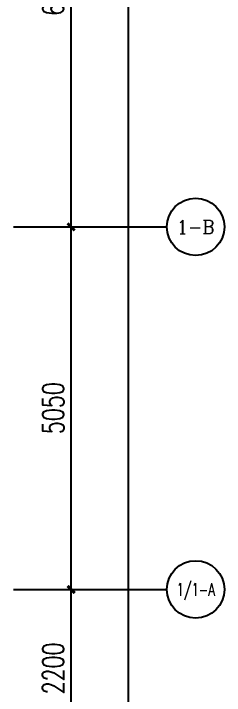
# Model space of a CAD drawing. Header units: millimetres. Extents: x 285006 to 3037698, y -2820855 to 192241.
# Drawn here: x 349177 to 352110, y 80605 to 90100 of the extents above; entities that cross this region are included whole.
import ezdxf
from ezdxf.enums import TextEntityAlignment as Align

# ---------------------------------------------------------------- set-up
doc = ezdxf.new("R2010")
doc.units = ezdxf.units.MM
doc.header["$PDMODE"] = 35
doc.header["$PDSIZE"] = -0.1
for name, color, linetype in [('0-修改', 6, 'Continuous'), ('AXIS', 150, 'Continuous'), ('AXIS_TEXT', 7, 'Continuous')]:
    doc.layers.add(name, color=color, linetype=linetype)
doc.styles.add('_TCH_AXIS', font='COMPLEX', dxfattribs={"bigfont": 'GBCBIG'})
doc.styles.add('_TCH_DIM_T3', font='SIMPLEX', dxfattribs={"width": 0.705882, "bigfont": 'GBCBIG'})
doc.styles.add('AXIS', font='arial.ttf')
doc.dimstyles.new('_TCH_ARCH&&100', dxfattribs={"dimtxt": 297.5, "dimasz": 100, "dimexe": 250, "dimexo": 300, "dimgap": 100, "dimtad": 1, "dimdec": 0, "dimzin": 0, "dimdsep": 46, "dimtxsty": '_TCH_DIM_T3', "dimblk": 'ARCHTICK', "dimcen": 0.09, "dimclrt": 7, "dimazin": 2, "dimtfac": 1, "dimtdec": 0, "dimtix": 1, "dimtmove": 2, "dimatfit": 3, "dimfxl": 1, "dimtolj": 1, "dimtzin": 0, "dimarcsym": 0})

# ---------------------------------------------------------------- blocks, each defined once
blk = doc.blocks.new('_AXISO')
at = {"layer": 'AXIS', "linetype": 'ByBlock'}
blk.add_circle((0, 0), 0.5, dxfattribs=at)
at = {"layer": 'AXIS_TEXT', "color": 50, "style": 'AXIS', "width": 0.5}
blk.add_attdef('A', text='', height=1, dxfattribs=at).set_placement((-0.25, -0.28), (0.31, -0.28), align=Align.ALIGNED)
blk = doc.blocks.new('_ArchTick')
at = {"color": 0, "linetype": 'ByBlock', "const_width": 0.4}
blk.add_lwpolyline([(-0.5, -0.5), (0.5, 0.5)], dxfattribs=at)
blk = doc.blocks.new('*D53')
at = {"layer": 'AXIS', "color": 0, "lineweight": -2, "transparency": 16777216}
for p, q in [((298445.5, -2478404.3), (299995.5, -2478404.3)), ((299745.5, -2514004.3), (299745.5, -2478404.3)), ((298445.5, -2514004.3), (299995.5, -2514004.3))]:
    blk.add_line(p, q, dxfattribs=at)
at = {"layer": 'Defpoints', "color": 0, "transparency": 16777216}
for p in [(298145.5, -2478404.3), (299745.5, -2478404.3), (298145.5, -2514004.3)]:
    blk.add_point(p, dxfattribs=at)
at = {"layer": 'AXIS', "color": 0, "lineweight": -2, "transparency": 16777216, "xscale": 100, "yscale": 100, "zscale": 100}
for p, rotation in [((299745.5, -2478404.3), 90), ((299745.5, -2514004.3), 270)]:
    blk.add_blockref('_ArchTick', p, dxfattribs=dict(at, rotation=rotation))
at = {"layer": 'AXIS', "color": 7, "transparency": 16777216, "insert": (299496.7, -2496204.3), "char_height": 297.5, "attachment_point": 5, "rotation": 90, "style": '_TCH_DIM_T3'}
blk.add_mtext('\\A1;35600', dxfattribs=at)
blk = doc.blocks.new('*D54')
at = {"layer": 'AXIS', "color": 0, "lineweight": -2, "transparency": 16777216}
for p, q in [((298445.5, -2511804.3), (299195.5, -2511804.3)), ((298945.5, -2514004.3), (298945.5, -2511804.3)), ((298445.5, -2514004.3), (299195.5, -2514004.3))]:
    blk.add_line(p, q, dxfattribs=at)
at = {"layer": 'Defpoints', "color": 0, "transparency": 16777216}
for p in [(298145.5, -2511804.3), (298945.5, -2511804.3), (298145.5, -2514004.3)]:
    blk.add_point(p, dxfattribs=at)
at = {"layer": 'AXIS', "color": 0, "lineweight": -2, "transparency": 16777216, "xscale": 100, "yscale": 100, "zscale": 100}
for p, rotation in [((298945.5, -2511804.3), 90), ((298945.5, -2514004.3), 270)]:
    blk.add_blockref('_ArchTick', p, dxfattribs=dict(at, rotation=rotation))
at = {"layer": 'AXIS', "color": 7, "transparency": 16777216, "insert": (298696.7, -2512904.3), "char_height": 297.5, "attachment_point": 5, "rotation": 90, "style": '_TCH_DIM_T3'}
blk.add_mtext('\\A1;2200', dxfattribs=at)
blk = doc.blocks.new('*D55')
at = {"layer": 'AXIS', "color": 0, "lineweight": -2, "transparency": 16777216}
for p, q in [((298445.5, -2506754.3), (299195.5, -2506754.3)), ((298945.5, -2511804.3), (298945.5, -2506754.3)), ((298445.5, -2511804.3), (299195.5, -2511804.3))]:
    blk.add_line(p, q, dxfattribs=at)
at = {"layer": 'Defpoints', "color": 0, "transparency": 16777216}
for p in [(298145.5, -2506754.3), (298945.5, -2506754.3), (298145.5, -2511804.3)]:
    blk.add_point(p, dxfattribs=at)
at = {"layer": 'AXIS', "color": 0, "lineweight": -2, "transparency": 16777216, "xscale": 100, "yscale": 100, "zscale": 100}
for p, rotation in [((298945.5, -2506754.3), 90), ((298945.5, -2511804.3), 270)]:
    blk.add_blockref('_ArchTick', p, dxfattribs=dict(at, rotation=rotation))
at = {"layer": 'AXIS', "color": 7, "transparency": 16777216, "insert": (298696.7, -2509279.3), "char_height": 297.5, "attachment_point": 5, "rotation": 90, "style": '_TCH_DIM_T3'}
blk.add_mtext('\\A1;5050', dxfattribs=at)
blk = doc.blocks.new('*D56')
at = {"layer": 'AXIS', "color": 0, "lineweight": -2, "transparency": 16777216}
for p, q in [((298445.5, -2500154.3), (299195.5, -2500154.3)), ((298945.5, -2506754.3), (298945.5, -2500154.3)), ((298445.5, -2506754.3), (299195.5, -2506754.3))]:
    blk.add_line(p, q, dxfattribs=at)
at = {"layer": 'Defpoints', "color": 0, "transparency": 16777216}
for p in [(298145.5, -2500154.3), (298945.5, -2500154.3), (298145.5, -2506754.3)]:
    blk.add_point(p, dxfattribs=at)
at = {"layer": 'AXIS', "color": 0, "lineweight": -2, "transparency": 16777216, "xscale": 100, "yscale": 100, "zscale": 100}
for p, rotation in [((298945.5, -2500154.3), 90), ((298945.5, -2506754.3), 270)]:
    blk.add_blockref('_ArchTick', p, dxfattribs=dict(at, rotation=rotation))
at = {"layer": 'AXIS', "color": 7, "transparency": 16777216, "insert": (298696.7, -2503454.3), "char_height": 297.5, "attachment_point": 5, "rotation": 90, "style": '_TCH_DIM_T3'}
blk.add_mtext('\\A1;6600', dxfattribs=at)
blk = doc.blocks.new('d985dasf4ddsaf')
at = {"layer": 'AXIS'}
for p, q in [((298145.5, -2506754.3), (300278.8, -2506754.3)), ((298145.5, -2511804.3), (300278.8, -2511804.3))]:
    blk.add_line(p, q, dxfattribs=at)
ref = blk.add_blockref('_AXISO', (300678.8, -2506754.3), dxfattribs=dict(at, xscale=800, yscale=800, zscale=800))
ref.add_attrib('A', '1-B', dxfattribs={"layer": 'AXIS_TEXT', "height": 190.65, "style": '_TCH_AXIS'}).set_placement((300415.5, -2506849.7), (300942.1, -2506849.7), align=Align.FIT)
ref = blk.add_blockref('_AXISO', (300678.8, -2511804.3), dxfattribs=dict(at, xscale=800, yscale=800, zscale=800))
ref.add_attrib('A', '1/1-A', dxfattribs={"layer": 'AXIS_TEXT', "height": 177.09, "style": '_TCH_AXIS', "width": 0.65625}).set_placement((300413.2, -2511892.9), (300944.4, -2511892.9), align=Align.FIT)
for p1, p2, distance, picture, middle in [((298145.5, -2514004.3), (298145.5, -2478404.3), -1600, '*D53', (299496.7, -2496204.3)), ((298145.5, -2506754.3), (298145.5, -2500154.3), -800, '*D56', (298696.7, -2503454.3)), ((298145.5, -2511804.3), (298145.5, -2506754.3), -800, '*D55', (298696.7, -2509279.3)), ((298145.5, -2514004.3), (298145.5, -2511804.3), -800, '*D54', (298696.7, -2512904.3))]:
    dim = blk.add_aligned_dim(p1=p1, p2=p2, distance=distance, dimstyle='_TCH_ARCH&&100', dxfattribs=at)
    dim.commit()
    dim.dimension.update_dxf_attribs({"geometry": picture, "text_midpoint": middle})
blk = doc.blocks.new('FDBDFBDB')
blk.add_blockref('d985dasf4ddsaf', (199149.5, 2756985.7))

msp = doc.modelspace()

# ---------------------------------------------------------------- block references
at = {"layer": '0-修改'}
msp.add_blockref('FDBDFBDB', (-148118.1, -163101.3), dxfattribs=at)

doc.saveas('drawing.dxf')
